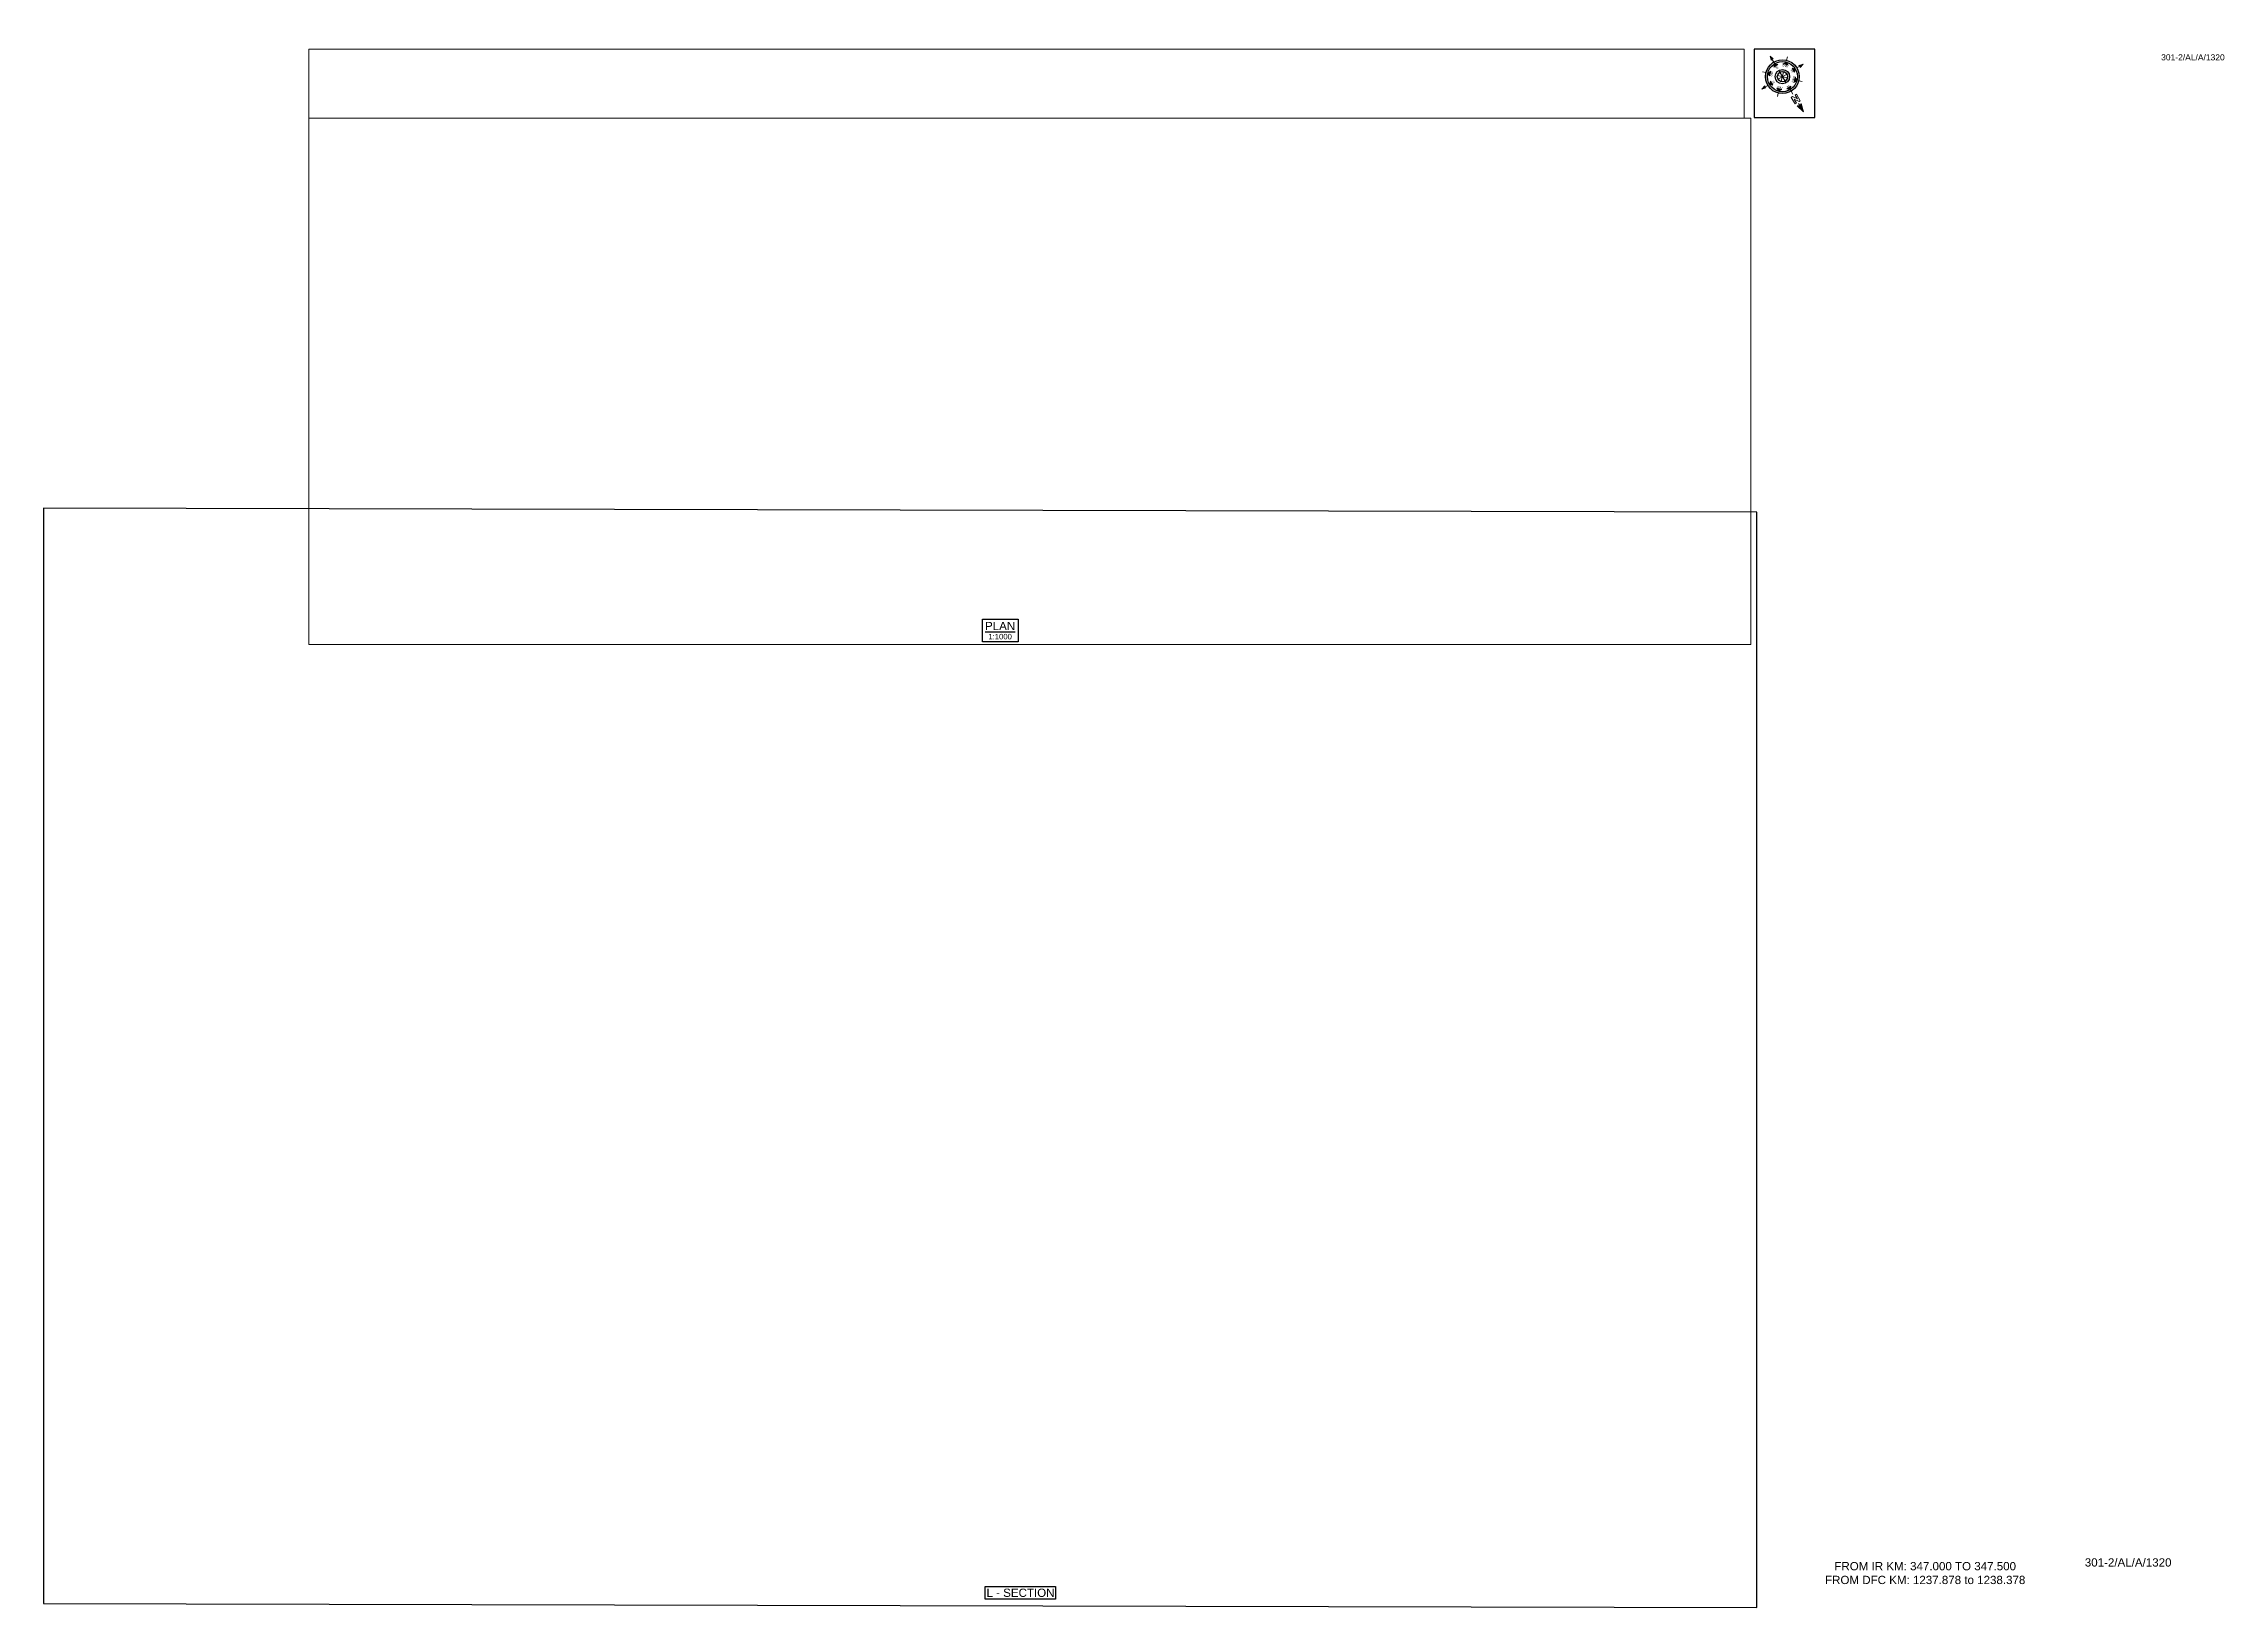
# Paper-space layout '1320' of a CAD drawing. Header units: metres. Extents: x 33 to 825, y 14 to 581.
import ezdxf
from ezdxf.enums import TextEntityAlignment as Align

# ---------------------------------------------------------------- set-up
doc = ezdxf.new("R2010")
doc.units = ezdxf.units.M
doc.header["$MEASUREMENT"] = 0
doc.layers.get('Defpoints').update_dxf_attribs({"color": 5})
doc.layers.add('title', color=7, linetype='Continuous')
doc.styles.get("Standard").update_dxf_attribs({"font": 'arial.ttf'})
doc.styles.add('Style-Arial', font='arial.ttf')

# ---------------------------------------------------------------- blocks, each defined once
blk = doc.blocks.new('N')
for points in [[(0, 8.41), (-0.49, 6.68), (0, 6.93)], [(0.49, 6.68), (0, 6.93), (0, 8.41)], [(-4.93, 0), (-4.07, 0.25), (-4.19, 0)], [(-4.07, -0.25), (-4.19, 0), (-4.93, 0)], [(-3.08, 0), (-2.59, 0.49), (-2.59, -0.49)], [(-2.18, 2.18), (-1.48, 2.18), (-2.18, 1.48)], [(0, 3.08), (0.49, 2.59), (-0.49, 2.59)], [(2.18, 2.18), (2.18, 1.48), (1.48, 2.18)], [(3.08, 0), (2.59, -0.49), (2.59, 0.49)], [(4.07, 0.25), (4.19, 0), (4.93, 0)], [(4.93, 0), (4.07, -0.25), (4.19, 0)], [(-2.18, -2.18), (-2.18, -1.48), (-1.48, -2.18)], [(0, -3.08), (-0.49, -2.59), (0.49, -2.59)], [(0, -4.93), (-0.25, -4.07), (0, -4.19)], [(0.25, -4.07), (0, -4.19), (0, -4.93)], [(2.18, -2.18), (1.48, -2.18), (2.18, -1.48)]]:
    blk.add_hatch(color=7).paths.add_polyline_path(points, flags=0)
h = blk.add_hatch(color=7)
h.paths.add_polyline_path([(0, -3.08), (0, -3.46, 1), (0, 3.46), (0, 3.08, -1)])
h.paths.add_polyline_path([(0, 1.05), (0, 1.48, 1), (0, -1.48), (0, -1.05, -1)])
at = {"color": 7, "linetype": 'ByBlock', "lineweight": 13}
for p, q in [((-0.61, 4.57), (-0.61, 6.12)), ((-0.61, 6.12), (-0.3, 6.12)), ((-0.3, 6.12), (0.32, 5.19)), ((0.32, 4.57), (-0.3, 5.5)), ((-0.3, 5.5), (-0.3, 4.57)), ((0.32, 5.19), (0.32, 6.12)), ((0.32, 6.12), (0.64, 6.12)), ((0.64, 6.12), (0.64, 4.57))]:
    blk.add_line(p, q, dxfattribs=at)
at = {"color": 7, "lineweight": 13}
for p, q in [((0, 6.41), (0, 7.28)), ((-3.46, 0), (-4.19, 0)), ((-2.45, 2.45), (-2.97, 2.97)), ((1.05, 0), (-1.05, 0)), ((-1.05, 0), (1.05, 0)), ((-0.74, 0.74), (0.74, -0.74)), ((0.74, 0.74), (-0.74, -0.74)), ((0.74, -0.74), (-0.74, 0.74)), ((-0.74, -0.74), (0.74, 0.74)), ((0, 3.46), (0, 4.19)), ((0, 3.46), (0, 3.08)), ((0, 1.05), (0, 1.48)), ((0, 1.05), (0, -1.05)), ((0, -1.05), (0, 1.05)), ((2.45, 2.45), (2.97, 2.97)), ((3.46, 0), (4.19, 0)), ((-2.45, -2.45), (-2.97, -2.97)), ((0, -1.05), (0, -1.48)), ((0, -3.46), (0, -3.08)), ((0, -3.46), (0, -4.19)), ((2.45, -2.45), (2.97, -2.97))]:
    blk.add_line(p, q, dxfattribs=at)
at = {"color": 7, "linetype": 'ByBlock', "lineweight": 13}
for points in [[(-0.3, 4.57), (-0.61, 4.57)], [(0.32, 4.57), (0.64, 4.57)]]:
    blk.add_lwpolyline(points, dxfattribs=at)
at = {"color": 7, "lineweight": 13}
for points in [[(0, 8.41), (-0.49, 6.68), (0, 6.93), (0, 6.93)], [(0.49, 6.68), (0, 6.93), (0, 8.41), (0, 8.41)], [(-4.93, 0), (-4.07, 0.25), (-4.19, 0), (-4.19, 0)], [(-4.07, -0.25), (-4.19, 0), (-4.93, 0), (-4.93, 0)], [(-3.08, 0), (-2.59, 0.49), (-2.59, -0.49), (-2.59, -0.49)], [(-2.18, 2.18), (-1.48, 2.18), (-2.18, 1.48), (-2.18, 1.48)], [(0, 3.08), (0.49, 2.59), (-0.49, 2.59), (-0.49, 2.59)], [(2.18, 2.18), (2.18, 1.48), (1.48, 2.18), (1.48, 2.18)], [(3.08, 0), (2.59, -0.49), (2.59, 0.49), (2.59, 0.49)], [(4.07, 0.25), (4.19, 0), (4.93, 0), (4.93, 0)], [(4.93, 0), (4.07, -0.25), (4.19, 0), (4.19, 0)], [(-2.18, -2.18), (-2.18, -1.48), (-1.48, -2.18), (-1.48, -2.18)], [(0, -3.08), (-0.49, -2.59), (0.49, -2.59), (0.49, -2.59)], [(0, -4.93), (-0.25, -4.07), (0, -4.19), (0, -4.19)], [(0.25, -4.07), (0, -4.19), (0, -4.93), (0, -4.93)], [(2.18, -2.18), (1.48, -2.18), (2.18, -1.48), (2.18, -1.48)]]:
    blk.add_lwpolyline(points, close=True, dxfattribs=at)
at = {"color": 7}
for radius in [3.46, 3.08, 1.48, 1.05]:
    blk.add_circle((0, 0), radius, dxfattribs=at)
for s, rotation, p in [('W', 90, (-2.1, 0)), ('NW', 45, (-1.48, 1.48)), ('NE', 315, (1.48, 1.48)), ('E', 270, (1.97, 0)), ('SW', 135, (-1.48, -1.48)), ('SE', 225, (1.48, -1.48))]:
    blk.add_text(s, height=0.6, rotation=rotation, dxfattribs=at).set_placement(p, align=Align.CENTER)
for s, p in [('N', (0, 2.1)), ('S', (0, -2.47))]:
    blk.add_text(s, height=0.6, dxfattribs=at).set_placement(p, align=Align.CENTER)

psp = doc.layouts.new('1320')

# ---------------------------------------------------------------- linework, layer by layer
psp.add_lwpolyline([(374.97, 16.56), (374.97, 21.16), (400.5, 21.16), (400.5, 16.56)], close=True)
at = {"layer": 'Defpoints'}
psp.add_lwpolyline([(33.3, 15), (654.97, 13.55), (654.97, 410.96), (33.3, 412.41)], close=True, dxfattribs=at)
at = {"layer": 'title', "color": 7, "linetype": 'Continuous', "lineweight": -3}
psp.add_lwpolyline([(373.96, 372.11), (386.85, 372.11), (386.85, 363.96), (373.96, 363.96)], close=True, dxfattribs=at)

# ---------------------------------------------------------------- texts
at = {"style": 'Style-Arial'}
for height, p in [(2.2, (801.62, 574.91)), (3, (773.92, 28.36))]:
    psp.add_text('301-2/AL/A/1320', height=height, dxfattribs=at).set_placement(p)
at = {"insert": (663.59, 30.01), "char_height": 3, "attachment_point": 1, "style": 'Style-Arial'}
psp.add_mtext_dynamic_manual_height_columns('\\pxqc;FROM IR KM: 347.000 TO 347.500\\P{\\C1;FROM DFC KM: 1237.878 to 1238.378}', width=104.8357, gutter_width=17.5, heights=[0], dxfattribs=at)
at = {"layer": 'title', "color": 7, "linetype": 'Continuous', "lineweight": -3, "style": 'Style-Arial'}
for s, height, p in [('%%UPLAN', 3, (380.35, 369.67)), ('1:1000', 2, (380.35, 365.81))]:
    psp.add_text(s, height=height, dxfattribs=at).set_placement(p, align=Align.MIDDLE)
at = {"layer": 'title', "style": 'Style-Arial'}
psp.add_text('L - SECTION', height=3, rotation=0.00006, dxfattribs=at).set_placement((387.75, 18.86), align=Align.MIDDLE_CENTER)

# ---------------------------------------------------------------- viewports
at = {"layer": 'Defpoints'}
vp = psp.add_viewport(center=(344.14, 212.98), size=(621.67, 398.866), view_center_point=(12203.21, -5041.43), view_height=398.866, status=3, dxfattribs=at)
vp.dxf.flags = 0x10000  # cut along an outline
vp.dxf.clipping_boundary_handle = psp.add_lwpolyline([(33.3, 15), (654.97, 13.55), (654.97, 410.96), (33.3, 412.41)], format="xyb", close=True, dxfattribs={"invisible": 1}).dxf.handle

# ---------------------------------------------------------------- wipeouts: each hides what was drawn before it
psp.add_wipeout([(653.96, 579), (676, 579), (676, 554.19), (653.96, 554.19)])

# ---------------------------------------------------------------- next in the draw order: linework, layer by layer
psp.add_lwpolyline([(676, 579), (653.96, 579), (653.96, 554.19), (676, 554.19)], close=True)

# ---------------------------------------------------------------- next in the draw order: block references
at = {"xscale": 1.771541522973351, "yscale": 1.771541522973351, "zscale": 1.771541522973351, "rotation": 210.9426885564493}
psp.add_blockref('N', (664.2, 569), dxfattribs=at)

# ---------------------------------------------------------------- next in the draw order: viewports
at = {"layer": 'Defpoints', "view_twist_angle": 210.94268856}
psp.add_viewport(center=(389.89, 566.47), size=(520.79, 25.05489), view_center_point=(1231975.49, -3231532.12), view_height=25.05489, status=4, dxfattribs=at)
psp.add_viewport(center=(391.13, 458.45), size=(523.27, 190.9947), view_center_point=(1231976.72, -3231695.03), view_height=190.9947, dxfattribs=at)

doc.saveas('drawing.dxf')
